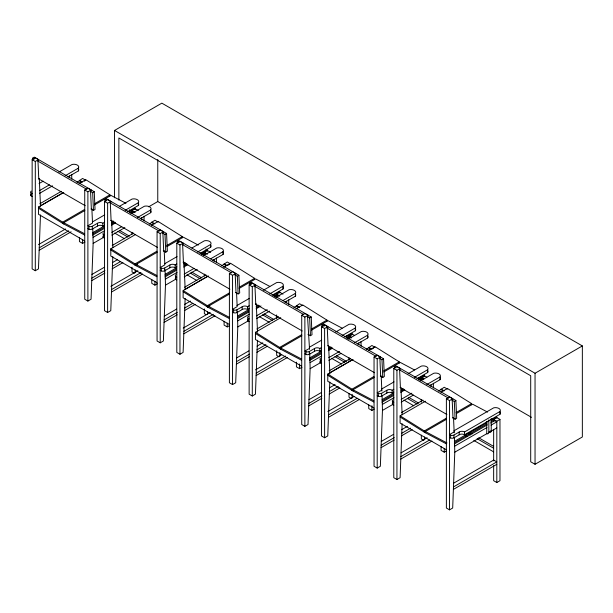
<?xml version="1.0" encoding="UTF-8"?>
<svg xmlns="http://www.w3.org/2000/svg" width="613" height="613" viewBox="0 0 613 613"><rect width="100%" height="100%" fill="white"/><g stroke="black" fill="none" stroke-linecap="round" stroke-linejoin="round"><path stroke-width="0.92" d="M84.594 240.886L38.458 214.274L38.496 207.018L63.775 192.413M40.481 214.956L38.458 268.9L35.301 270.724L32.144 268.908L32.144 159.648L35.301 157.832L38.458 159.648L38.504 160.836L37.983 161.165L38.772 178.896L39.293 178.567L40.512 206.045M84.678 209.424L62.672 222.151L62.626 223.331L84.87 210.481M92.77 228.795L93.145 243.392L91.046 299.236L87.889 301.06L84.732 299.236L84.732 189.984L87.889 188.16L91.046 189.984L91.099 191.164L90.571 191.501L91.36 209.232L91.881 208.895L92.517 223.109L87.889 225.783L89.1 226.458A2.942 1.693 0 0 0 92.31 226.266L97.521 223.255A3.463 2 0 0 1 102.854 223.209L104.501 222.258M109.911 196.007L109.957 194.819L85.782 179.693L79.261 183.463M156.92 282.647L110.784 256.035L110.83 248.778L135.281 234.641M112.815 256.717L110.784 310.661L107.627 312.484L104.478 310.661L104.478 201.409L107.627 199.585L110.784 201.409L110.838 202.589L110.309 202.926L111.099 220.657L111.62 220.32L112.846 247.805M157.005 251.184L134.998 263.904L134.952 265.092L157.196 252.234M165.05 269.605L165.472 285.152L163.372 340.997L160.215 342.813L157.066 340.997L157.066 231.745L160.215 229.921L163.372 231.745L163.426 232.925L162.897 233.254L163.686 250.985L164.207 250.656L164.843 264.87L160.215 267.544L161.434 268.218A2.942 1.693 0 0 0 164.636 268.027L169.855 265.008A3.463 2 0 0 1 175.18 264.969L176.828 264.011M182.237 237.767L182.283 236.58L158.116 221.454L151.388 225.285M229.247 324.407L183.111 297.795L183.157 290.539L208.428 275.934M185.141 298.47L183.111 352.421L179.961 354.237L176.805 352.421L176.805 243.169L179.954 241.346L183.111 243.169L183.164 244.349L182.636 244.679L183.425 262.41L183.954 262.08L185.172 289.558M229.339 292.945L207.324 305.665L207.278 306.852L229.53 293.995M237.377 311.366L237.798 326.913L235.699 382.75L232.549 384.573L229.392 382.757L229.392 273.498L232.542 271.682L235.699 273.498L235.752 274.685L235.223 275.015L236.013 292.746L236.541 292.416L237.17 306.63L232.549 309.297L233.76 309.971A2.942 1.693 0 0 0 236.963 309.78L242.181 306.768A3.463 2 0 0 1 247.506 306.722L249.162 305.772M254.564 279.528L254.61 278.34L230.442 263.207L223.921 266.977M301.573 366.16L255.437 339.548L255.483 332.292L280.754 317.687M257.468 340.23L255.437 394.174L252.288 395.998L249.131 394.182L249.131 284.93L252.28 283.106L255.437 284.922L255.491 286.11L254.97 286.44L255.751 304.171L256.28 303.841L257.537 332.269M301.665 334.698L279.651 347.425L279.605 348.605L301.857 335.755M309.711 353.126L310.132 368.666L308.025 424.51L304.876 426.334L301.719 424.51L301.719 315.258L304.868 313.435L308.025 315.258L308.078 316.438L307.557 316.775L309.542 349.333M326.89 321.281L326.936 320.093L302.768 304.967L296.048 308.799M373.907 407.921L327.763 381.309L327.809 374.053L353.08 359.448M329.794 381.991L327.763 435.935L324.614 437.759L321.457 435.935L321.457 326.683L324.614 324.859L327.763 326.683L327.817 327.863L327.296 328.2L328.078 345.931L328.606 345.594L329.871 374.022M373.991 376.459L351.977 389.178L351.939 390.366L374.183 377.508M382.075 395.829L382.458 410.426L380.351 466.271L377.202 468.087L374.045 466.271L374.045 357.019L377.202 355.195L380.351 357.019L380.405 358.199L379.884 358.528L380.673 376.259L381.194 375.93L381.868 391.094M399.224 363.042L399.262 361.854L375.095 346.728L368.574 350.498M446.233 449.681L400.097 423.07L400.136 415.813L425.414 401.209M402.128 423.744L400.097 477.696L396.94 479.512L393.784 477.696L393.784 368.444L396.94 366.62L400.097 368.444L400.143 369.624L399.622 369.953L400.412 387.684M446.318 418.219L424.311 430.939L424.265 432.127L446.509 419.269M454.409 437.59L454.785 452.187L452.685 508.024L449.528 509.847L446.379 508.031L446.379 398.779L449.528 396.956L452.685 398.772L452.739 399.96L452.21 400.289L452.999 418.02L453.52 417.691L454.195 432.847M471.55 404.802L471.596 403.615L447.421 388.489L440.9 392.251M32.803 160.001L32.727 158.131L34.297 157.135L94.249 191.708L95.038 209.439L93.46 210.443L91 209.025M93.46 210.443L92.678 192.712L94.249 191.708M105.137 201.754L105.053 199.892L106.624 198.888L166.575 233.469L167.364 251.2L165.786 252.204L163.326 250.778M165.786 252.204L165.004 234.472L166.575 233.469M177.463 243.514L177.379 241.652L178.95 240.648L238.901 275.229L239.691 292.96L238.12 293.956L235.653 292.539M238.12 293.956L237.331 276.225L238.901 275.229M249.79 285.275L249.706 283.405L251.284 282.409L311.235 316.982L312.017 334.721L310.446 335.717L307.979 334.3M310.446 335.717L309.657 317.986L311.235 316.982M322.116 327.028L322.032 325.166L323.61 324.162L383.562 358.743L384.351 376.474L382.773 377.478L380.313 376.053M382.773 377.478L381.983 359.747L383.562 358.743M394.443 368.788L394.366 366.926L395.937 365.923L455.888 400.504L456.677 418.235L455.099 419.231L452.639 417.813M455.099 419.231L454.317 401.5L455.888 400.504M35.301 270.724L35.301 161.472L38.458 159.648M114.531 197.8L114.531 130.462L161.84 103.153L582.35 345.931L582.35 436.977L535.042 464.286L530.705 461.788L530.705 375.746L118.868 137.971L118.868 200.114M39.063 183.555L43.194 181.172M58.871 172.115L72.073 164.483A4.835 2.789 0 0 1 77.33 165.089A4.835 2.789 0 0 1 78.38 168.123L78.38 170.92L67.966 176.935M39.477 190.605L49.408 184.865M65.139 175.778L78.38 168.123M39.569 193.348L52.549 185.846M76.962 182.314L82.586 178.452L85.743 180.276L84.165 181.187M39.876 203.746L61.3 191.363M40.328 205.907L63.407 192.574M79.062 183.525L81.537 182.099L79.429 180.881M87.889 301.06L87.889 191.808L91.046 189.984M94.463 203.777L109.957 194.819M94.417 204.957L110.961 195.401L125.964 203.317M107.627 312.484L107.627 203.232L110.784 201.409M38.55 244.572L65.53 228.978M39.247 247.805L68.687 230.794M39.155 250.288L71.116 231.821M92.287 222.029L104.708 214.849M119.604 206.244L132.025 199.064A4.835 2.789 0 0 1 137.281 199.669A4.835 2.789 0 0 1 138.331 202.704L138.331 205.501L127.604 211.692M87.889 228.572L89.1 229.247A2.942 1.693 0 0 0 92.31 229.055L97.521 226.044A3.463 2 0 0 1 102.854 225.998L104.501 225.048M125.129 210.336L138.331 202.704M92.732 232.656L104.149 226.059M111.489 221.822L113.114 220.879M129.42 211.454L135.128 208.159L135.174 209.393M132.017 212.949L132.017 210.611L135.174 208.788L138.331 210.604M92.778 233.89L104.195 227.3M111.528 223.055L113.98 221.645M129.466 212.696L131.91 211.278M92.693 235.162L104.225 228.496M111.643 224.205L114.938 222.297M130.6 213.255L133.075 211.822L132.017 211.217M111.397 225.316L115.52 222.933M132.025 213.393L144.4 206.244A4.835 2.789 0 0 1 149.656 206.849A4.835 2.789 0 0 1 150.714 209.884L150.714 212.673L140.3 218.695M79.429 237.813L79.429 241.576L82.586 243.399L84.954 242.035M93.145 237.323L104.685 230.657M148.66 206.811L157.763 201.554L531.486 417.323M111.804 232.365L121.742 226.626M137.465 217.538L150.714 209.884M93.145 243.392L103.858 237.2M111.895 235.108L124.876 227.607M149.288 224.067L154.913 220.213L158.07 222.029M112.202 245.499L133.626 233.116M160.215 342.813L160.215 233.561L163.372 231.745M91.95 274.432L104.218 267.345M112.394 262.617L117.305 259.782M91.835 278.141L104.923 270.578M112.279 266.326L120.454 261.598M91.743 280.624L104.854 273.046M112.233 268.785L122.884 262.625M166.79 245.529L182.283 236.58M166.744 246.717L183.287 237.162L198.29 245.077M110.784 249.966L135.496 265.437L137.603 264.218M179.961 354.237L179.961 244.985L183.111 243.169M110.876 286.325L137.856 270.731M111.574 289.566L141.013 272.555M111.482 292.049L142.622 274.049M164.621 263.782L177.034 256.609M191.93 247.997L204.351 240.825A4.835 2.789 0 0 1 209.608 241.43A4.835 2.789 0 0 1 210.657 244.464L210.657 247.254L199.938 253.453M160.215 270.333L161.434 271.007A2.942 1.693 0 0 0 164.636 270.816L169.855 267.804A3.463 2 0 0 1 175.18 267.758L176.828 266.808M197.463 252.089L210.657 244.464M165.066 274.409L176.475 267.82M183.816 263.575L185.448 262.632M201.746 253.215L207.455 249.912L207.501 251.154M204.351 254.709L204.351 252.364L207.501 250.548L210.657 252.364M165.104 275.651L176.521 269.053M183.862 264.816L186.306 263.398M201.792 254.449L205.056 252.564M165.02 276.915L176.552 270.249M183.969 265.965L187.272 264.057M202.926 255.008L205.401 253.583L204.351 252.977M183.724 267.076L187.846 264.693M203.524 255.629L216.726 248.004A4.835 2.789 0 0 1 221.983 248.61A4.835 2.789 0 0 1 223.04 251.644L223.04 254.433L212.627 260.448M151.763 279.566L151.763 283.336L154.913 285.16L157.28 283.788M165.472 279.084L177.011 272.417M184.13 274.126L194.068 268.387M210.619 258.816L223.04 251.644M165.472 285.152L175.364 279.436M184.222 276.861L197.21 269.36M221.615 265.827L227.239 261.973L230.396 263.789M184.528 287.259L205.96 274.877M184.988 289.428L207.232 276.57M223.722 267.038L226.189 265.613L224.09 264.402M229.607 264.249L227.247 265.613L224.09 263.789M232.549 384.573L232.549 275.321L235.699 273.498M164.284 316.185L176.544 309.098M184.72 304.377L190.444 301.067M164.161 319.902L177.249 312.339M184.605 308.086L192.788 303.358M164.069 322.377L177.18 314.806M184.559 310.538L195.21 304.385M239.116 287.29L254.61 278.34M239.078 288.478L255.613 278.915L269.781 286.394M183.111 291.727L207.83 307.197L209.93 305.979M252.288 395.998L252.288 286.746L255.437 284.922M183.203 328.085L210.19 312.492M183.908 331.326L213.339 314.308M183.808 333.809L214.948 315.81M236.947 305.542L249.361 298.37M263.437 290.233L276.678 282.578A4.835 2.789 0 0 1 281.934 283.183A4.835 2.789 0 0 1 282.991 286.217L282.991 289.014L272.264 295.213M232.549 312.094L233.76 312.768A2.942 1.693 0 0 0 236.963 312.576L242.181 309.557A3.463 2 0 0 1 247.506 309.519L249.162 308.561M269.789 293.849L282.991 286.217M237.392 316.17L248.801 309.573M274.08 294.968L279.781 291.673L279.827 292.914M276.678 296.47L276.678 294.125L279.827 292.301L282.984 294.125M237.438 317.411L248.847 310.814M256.188 306.577L258.632 305.159M274.118 296.209L276.57 294.792M237.346 318.676L248.886 312.009M256.303 307.718L259.598 305.818M275.252 296.769L277.727 295.336M256.05 308.829L261 305.971M275.85 297.389L289.052 289.757A4.835 2.789 0 0 1 294.309 290.363A4.835 2.789 0 0 1 295.366 293.397L295.366 296.194L284.953 302.209M224.09 321.327L224.09 325.097L227.247 326.913L229.607 325.549M237.798 320.844L249.338 314.178M256.464 315.879L267.222 309.665M282.953 300.577L295.366 293.397M237.798 326.913L248.518 320.722M256.548 318.622L269.536 311.12M293.941 307.588L299.565 303.726L302.722 305.55M256.855 329.02L278.287 316.637M304.876 426.334L304.876 317.082L308.025 315.258M236.61 357.946L248.878 350.858M257.054 346.13L262.778 342.828M236.495 361.655L249.575 354.099M256.939 349.847L265.927 344.644M236.396 364.137L249.514 356.559M256.885 352.299L267.536 346.146M311.45 329.051L326.936 320.093M311.404 330.238L327.94 320.676L342.108 328.154M324.614 437.759L324.614 328.507L327.763 326.683M255.529 369.846L281.696 354.72M256.234 373.079L285.673 356.069M256.142 375.562L287.282 357.571M309.274 347.303L321.687 340.123M335.763 331.993L349.004 324.338A4.835 2.789 0 0 1 354.26 324.944A4.835 2.789 0 0 1 355.318 327.978L355.318 330.775L344.59 336.974M309.496 348.383L304.876 351.057L306.086 351.732A2.942 1.693 0 0 0 309.297 351.54L314.507 348.529A3.463 2 0 0 1 319.84 348.483L321.488 347.533M304.876 353.847L306.086 354.521A2.942 1.693 0 0 0 309.297 354.329L314.507 351.318A3.463 2 0 0 1 319.84 351.272L321.488 350.322M342.115 335.61L355.318 327.978M309.718 357.931L321.135 351.333M346.406 336.729L352.115 333.434L352.153 334.667L350.529 335.61M349.004 338.223L349.004 335.886L352.153 334.062L354.521 335.426M309.764 359.164L321.174 352.575M328.514 348.33L330.959 346.92M346.452 337.97L348.897 336.552M309.672 360.436L321.212 353.77M328.629 349.479L331.924 347.579M347.586 338.529L350.054 337.096M328.376 350.59L332.507 348.207M348.184 339.15L361.386 331.518A4.835 2.789 0 0 1 366.643 332.123A4.835 2.789 0 0 1 367.693 335.158L367.693 337.947L357.279 343.97M296.416 362.145L296.416 366.85L299.573 368.674L301.933 367.31M310.132 362.597L321.664 355.931M328.79 357.64L339.548 351.425M354.452 342.813L367.693 335.158M310.132 368.666L320.844 362.475M328.875 360.383L341.05 353.349M366.267 349.341L371.899 345.487L375.049 347.31M329.189 370.773L350.613 358.39M329.641 372.942L351.893 360.084M368.375 350.559L370.85 349.126L368.742 347.916M373.478 348.215L371.899 349.126L368.742 347.31M377.202 468.087L377.202 358.835L380.351 357.019M308.937 399.707L321.204 392.619M329.38 387.891L335.104 384.581M308.822 403.415L321.902 395.852M329.265 391.6L338.261 386.405M308.73 405.898L321.84 398.32M329.212 394.059L339.87 387.899M383.776 370.804L399.262 361.854M383.73 371.991L400.274 362.436L414.442 369.915M396.94 479.512L396.94 370.26L400.097 368.444M327.855 411.599L354.023 396.481M328.56 414.84L357.18 398.304M328.468 417.323L359.609 399.324M381.6 389.056L394.021 381.884M408.089 373.754L421.338 366.099A4.835 2.789 0 0 1 426.594 366.704A4.835 2.789 0 0 1 427.644 369.739L427.644 372.528L416.917 378.727M381.822 390.144L377.202 392.818L378.413 393.492A2.942 1.693 0 0 0 381.623 393.301L386.834 390.282A3.463 2 0 0 1 392.167 390.243L393.814 389.286M377.202 395.607L378.413 396.282A2.942 1.693 0 0 0 381.623 396.09L386.834 393.079A3.463 2 0 0 1 392.167 393.033L393.814 392.082M414.442 377.37L427.644 369.739M382.045 399.684L393.462 393.094M418.733 378.489L424.441 375.187L424.487 376.428L422.855 377.37M421.33 379.983L421.33 377.639L424.487 375.823L426.855 377.187M382.091 400.925L393.508 394.328M400.841 390.09L403.285 388.673M418.779 379.723L421.223 378.313M381.999 402.189L393.538 395.523M400.956 391.24L404.251 389.332M419.913 380.282L422.388 378.857M400.703 392.351L404.833 389.968M420.51 380.903L433.713 373.279A4.835 2.789 0 0 1 438.969 373.884A4.835 2.789 0 0 1 440.019 376.918L440.019 379.708L429.613 385.723M368.742 404.841L368.742 408.61L371.899 410.434L374.259 409.063M382.458 404.358L393.998 397.691M401.117 399.4L411.875 393.178M426.778 384.573L440.019 376.918M382.458 410.426L393.171 404.235M401.209 402.143L413.377 395.101M438.601 391.102L444.226 387.247L447.383 389.063M401.515 412.534L422.939 400.151M449.528 509.847L449.528 400.595L452.685 398.772M381.263 441.46L393.531 434.372M401.707 429.652L407.43 426.341M381.148 445.176L394.236 437.613M401.592 433.36L410.587 428.158M381.056 447.659L394.167 440.08M401.546 435.812L412.197 429.659M456.103 412.564L471.596 403.615M456.294 413.614L472.6 404.189L487.603 412.112M114.531 130.462L535.042 373.248L582.35 345.931M401.002 452.884L427.169 437.766M400.887 456.601L429.506 440.057M400.795 459.083L431.935 441.084M453.926 430.816L493.664 407.852A4.835 2.789 0 0 1 498.921 408.457A4.835 2.789 0 0 1 499.97 411.499L499.97 414.288L464.493 434.793A3.463 2 0 0 0 459.168 434.832L453.949 437.851A2.942 1.693 0 0 1 450.739 438.042L449.528 437.368M454.156 431.904L449.528 434.571L450.739 435.245A2.942 1.693 0 0 0 453.949 435.054L459.168 432.042A3.463 2 0 0 1 464.493 431.996L499.97 411.499M454.371 441.444L486.983 422.602M491.059 420.242L496.768 416.947L496.814 418.189M493.657 421.744L493.657 419.399L496.814 417.576L499.97 419.399L499.97 480.699L496.814 482.523L493.657 480.699L493.657 465.635M454.417 442.686L487.029 423.836M491.105 421.483L493.549 420.066M454.333 443.95L487.297 424.901M490.592 422.993L494.714 420.61M496.814 482.523L496.814 421.223L499.97 419.399M441.069 446.601L441.069 450.371L444.226 452.187L446.593 450.823M454.785 446.118L486.929 427.545M491.044 425.161L496.814 421.828L493.657 420.005M486.737 421.506L486.737 433.72A3.486 2.015 60 0 0 488.837 432.119L491.228 430.74L491.228 418.518M454.785 452.187L486.929 433.613M491.044 431.23L496.814 427.897M453.589 483.22L493.657 460.064L496.814 461.888L453.474 486.929M453.382 489.412L496.814 464.317M205.792 249.031L207.455 249.912M84.51 233.722L63.675 222.726L63.721 223.967M84.594 234.978L63.17 223.676L38.458 208.205M156.836 275.482L136.002 264.487L136.048 265.728M135.496 265.437L156.92 276.739M229.162 317.235L208.328 306.247L208.374 307.481M207.83 307.197L229.247 318.499M301.496 358.996L280.654 348L280.7 349.241M301.573 360.252L280.156 348.95L255.437 333.48M373.823 400.756L352.988 389.761L353.034 391.002M373.907 402.013L352.483 390.711L327.763 375.24M446.984 442.954L425.315 431.521L425.361 432.755M446.233 443.774L424.809 432.471L400.097 417.001M79.429 180.276L82.586 182.099M132.017 210.611L135.174 212.427M151.763 222.036L154.913 223.852M204.351 252.364L207.501 254.188M276.678 294.125L279.834 295.949M296.416 305.55L299.573 307.374M349.004 335.886L351.372 337.25M421.33 377.639L423.698 379.01M441.069 389.063L444.226 390.887M493.657 419.399L496.814 421.223M151.763 222.642L153.863 223.852M276.678 294.73L279.13 296.148M296.416 306.155L298.516 307.374M349.004 336.491L351.456 337.909M421.33 378.252L423.79 379.662M441.069 389.676L443.176 390.887M32.727 158.131L34.366 159.081M37.654 160.974L86.923 189.394M90.211 191.294L92.678 192.712M105.053 199.892L106.693 200.842M109.98 202.734L159.257 231.155M162.537 233.047L165.004 234.472M177.379 241.652L179.019 242.595M182.306 244.487L231.584 272.915M234.863 274.808L237.331 276.225M249.706 283.405L251.353 284.355M254.633 286.248L303.91 314.668M307.197 316.569L309.657 317.986M322.032 325.166L323.679 326.116M326.959 328.009L376.236 356.429M379.524 358.321L381.983 359.747M394.366 366.926L396.006 367.869M399.293 369.762L448.563 398.189M451.85 400.082L454.317 401.5M32.144 159.648L35.301 161.472M84.732 189.984L87.889 191.808M104.478 201.409L107.627 203.232M157.066 231.745L160.215 233.561M176.805 243.169L179.961 244.985M229.392 273.498L232.549 275.321M249.131 284.93L252.288 286.746M301.719 315.258L304.876 317.082M321.457 326.683L324.614 328.507M374.045 357.019L377.202 358.835M393.784 368.444L396.94 370.26M446.379 398.779L449.528 400.595M38.435 178.705L85.245 205.707M110.769 220.465L157.579 247.468M183.095 262.218L229.906 289.221M255.422 303.979L302.232 330.982M327.748 345.74L374.558 372.742M400.074 387.5L446.892 414.495M119.52 230.411L129.404 236.112M191.846 272.164L201.731 277.873M264.172 313.925L274.065 319.626M336.506 355.686L346.391 361.386M408.833 397.439L418.717 403.147M470.447 433.023L472.094 433.973M478.684 437.774L493.519 446.325M117.941 231.323L127.826 237.024M190.268 273.076L200.16 278.785M262.602 314.837L272.486 320.538M334.928 356.597L344.812 362.298M407.254 398.35L417.139 404.059M468.868 433.935L470.523 434.885M477.113 438.686L493.588 448.187M114.646 233.063L124.531 238.764M186.973 274.823L196.865 280.524M259.307 316.576L269.191 322.277M331.633 358.337L341.518 364.038M403.959 400.097L413.844 405.798M465.574 435.674L467.221 436.625M473.818 440.425L493.588 451.835M31.309 191.08A2.942 1.693 0 0 0 30.979 192.934L32.144 193.631M103.635 232.833A2.942 1.693 0 0 0 103.306 234.687L104.478 235.384M175.962 274.593A2.942 1.693 0 0 0 175.632 276.448L176.805 277.145M248.288 316.354A2.942 1.693 0 0 0 247.959 318.208L249.131 318.906M320.622 358.115A2.942 1.693 0 0 0 320.293 359.961L321.457 360.659M392.948 399.868A2.942 1.693 0 0 0 392.619 401.722L393.784 402.419M30.872 194.29A2.942 1.693 0 0 0 30.979 195.723L32.144 196.421M103.199 236.051A2.942 1.693 0 0 0 103.306 237.484L104.478 238.181M175.716 277.589A2.942 1.693 0 0 0 175.632 279.237L176.805 279.934M248.05 319.35A2.942 1.693 0 0 0 247.959 320.997L249.131 321.695M320.377 361.103A2.942 1.693 0 0 0 320.293 362.758L321.457 363.455M392.703 402.864A2.942 1.693 0 0 0 392.619 404.511L393.784 405.216M134.385 273.275L132.017 271.911L132.017 267.199M205.93 314.576L204.351 313.672L204.351 308.96M279.045 356.797L276.678 355.425L276.678 350.72M351.372 398.55L349.004 397.186L349.004 393.416M423.698 440.31L421.33 438.946L421.33 435.176M400.136 415.813L424.311 430.939M327.809 374.053L351.977 389.178M255.483 332.292L279.651 347.425M183.157 290.539L207.324 305.665M110.83 248.778L134.998 263.904M38.496 207.018L62.672 222.151M400.933 387.355L402.151 414.832M324.614 324.859L324.66 326.047M535.042 373.248L535.042 464.286M493.657 429.843L493.657 460.922M488.837 419.897L488.837 432.119M464.493 431.996L464.493 434.793M459.168 432.042L459.168 434.832M453.949 435.054L453.949 437.851M450.632 435.207L450.632 438.004M444.226 448.425L444.226 452.187M433.376 383.271L433.376 387.975M430.993 384.65L430.993 386.527M424.487 437L424.487 439.82M421.33 399.385L421.33 402.212M418.894 377.7L418.894 379.585M392.68 401.783L392.68 404.572M392.167 390.243L392.167 393.033M386.834 390.282L386.834 393.079M381.623 393.301L381.623 396.09M378.305 393.454L378.305 396.243M371.899 405.722L371.899 410.434M361.049 341.518L361.049 346.215M358.666 342.889L358.666 344.774M352.161 394.297L352.161 398.067M349.004 357.632L349.004 360.452M346.567 335.947L346.567 337.824M320.354 360.023L320.354 362.819M319.84 348.483L319.84 351.272M314.507 348.529L314.507 351.318M309.297 351.54L309.297 354.329M305.979 351.693L305.979 354.483M299.573 363.961L299.573 368.674M288.723 299.757L288.723 304.454M286.34 301.136L286.34 303.014M279.834 352.536L279.834 356.306M276.678 314.929L276.678 318.699M274.241 294.186L274.241 296.064M248.027 318.27L248.027 321.059M247.506 306.722L247.506 309.519M242.181 306.768L242.181 309.557M236.963 309.78L236.963 312.576M233.653 309.933L233.653 312.73M227.247 323.151L227.247 326.913M216.397 257.996L216.397 262.701M214.006 259.376L214.006 261.253M207.501 311.726L207.501 314.546M204.351 274.111L204.351 275.996M201.915 252.426L201.915 254.311M175.701 276.509L175.701 279.298M175.18 264.969L175.18 267.758M169.855 265.008L169.855 267.804M164.636 268.027L164.636 270.816M161.326 268.18L161.326 270.969M157.763 159.487L157.763 201.554M154.913 281.39L154.913 285.16M144.063 216.243L144.063 220.941M141.68 217.615L141.68 219.5M135.174 269.965L135.174 272.793M132.017 232.358L132.017 234.235M129.588 209.73L129.588 212.55M103.367 234.748L103.367 237.545M102.854 223.209L102.854 225.998M97.521 223.255L97.521 226.044M92.31 226.266L92.31 229.055M88.992 226.419L88.992 229.208M82.586 239.629L82.586 243.399M71.736 174.483L71.736 179.18M69.353 175.862L69.353 177.739M31.041 192.995L31.041 195.785M499.963 412.158A4.835 2.789 0 0 1 499.97 414.288M491.228 430.74A3.486 2.015 60 0 1 489.687 432.494M440.011 377.577A4.835 2.789 0 0 1 440.019 379.708M427.636 370.398A4.835 2.789 0 0 1 427.644 372.528M367.685 335.817A4.835 2.789 0 0 1 367.693 337.947M355.31 328.637A4.835 2.789 0 0 1 355.318 330.775M295.359 294.056A4.835 2.789 0 0 1 295.366 296.194M282.984 286.884A4.835 2.789 0 0 1 282.991 289.014M223.032 252.303A4.835 2.789 0 0 1 223.04 254.433M210.657 245.123A4.835 2.789 0 0 1 210.657 247.254M150.706 210.543A4.835 2.789 0 0 1 150.714 212.673M138.323 203.363A4.835 2.789 0 0 1 138.331 205.501M78.372 168.782A4.835 2.789 0 0 1 78.38 170.92"/></g></svg>
